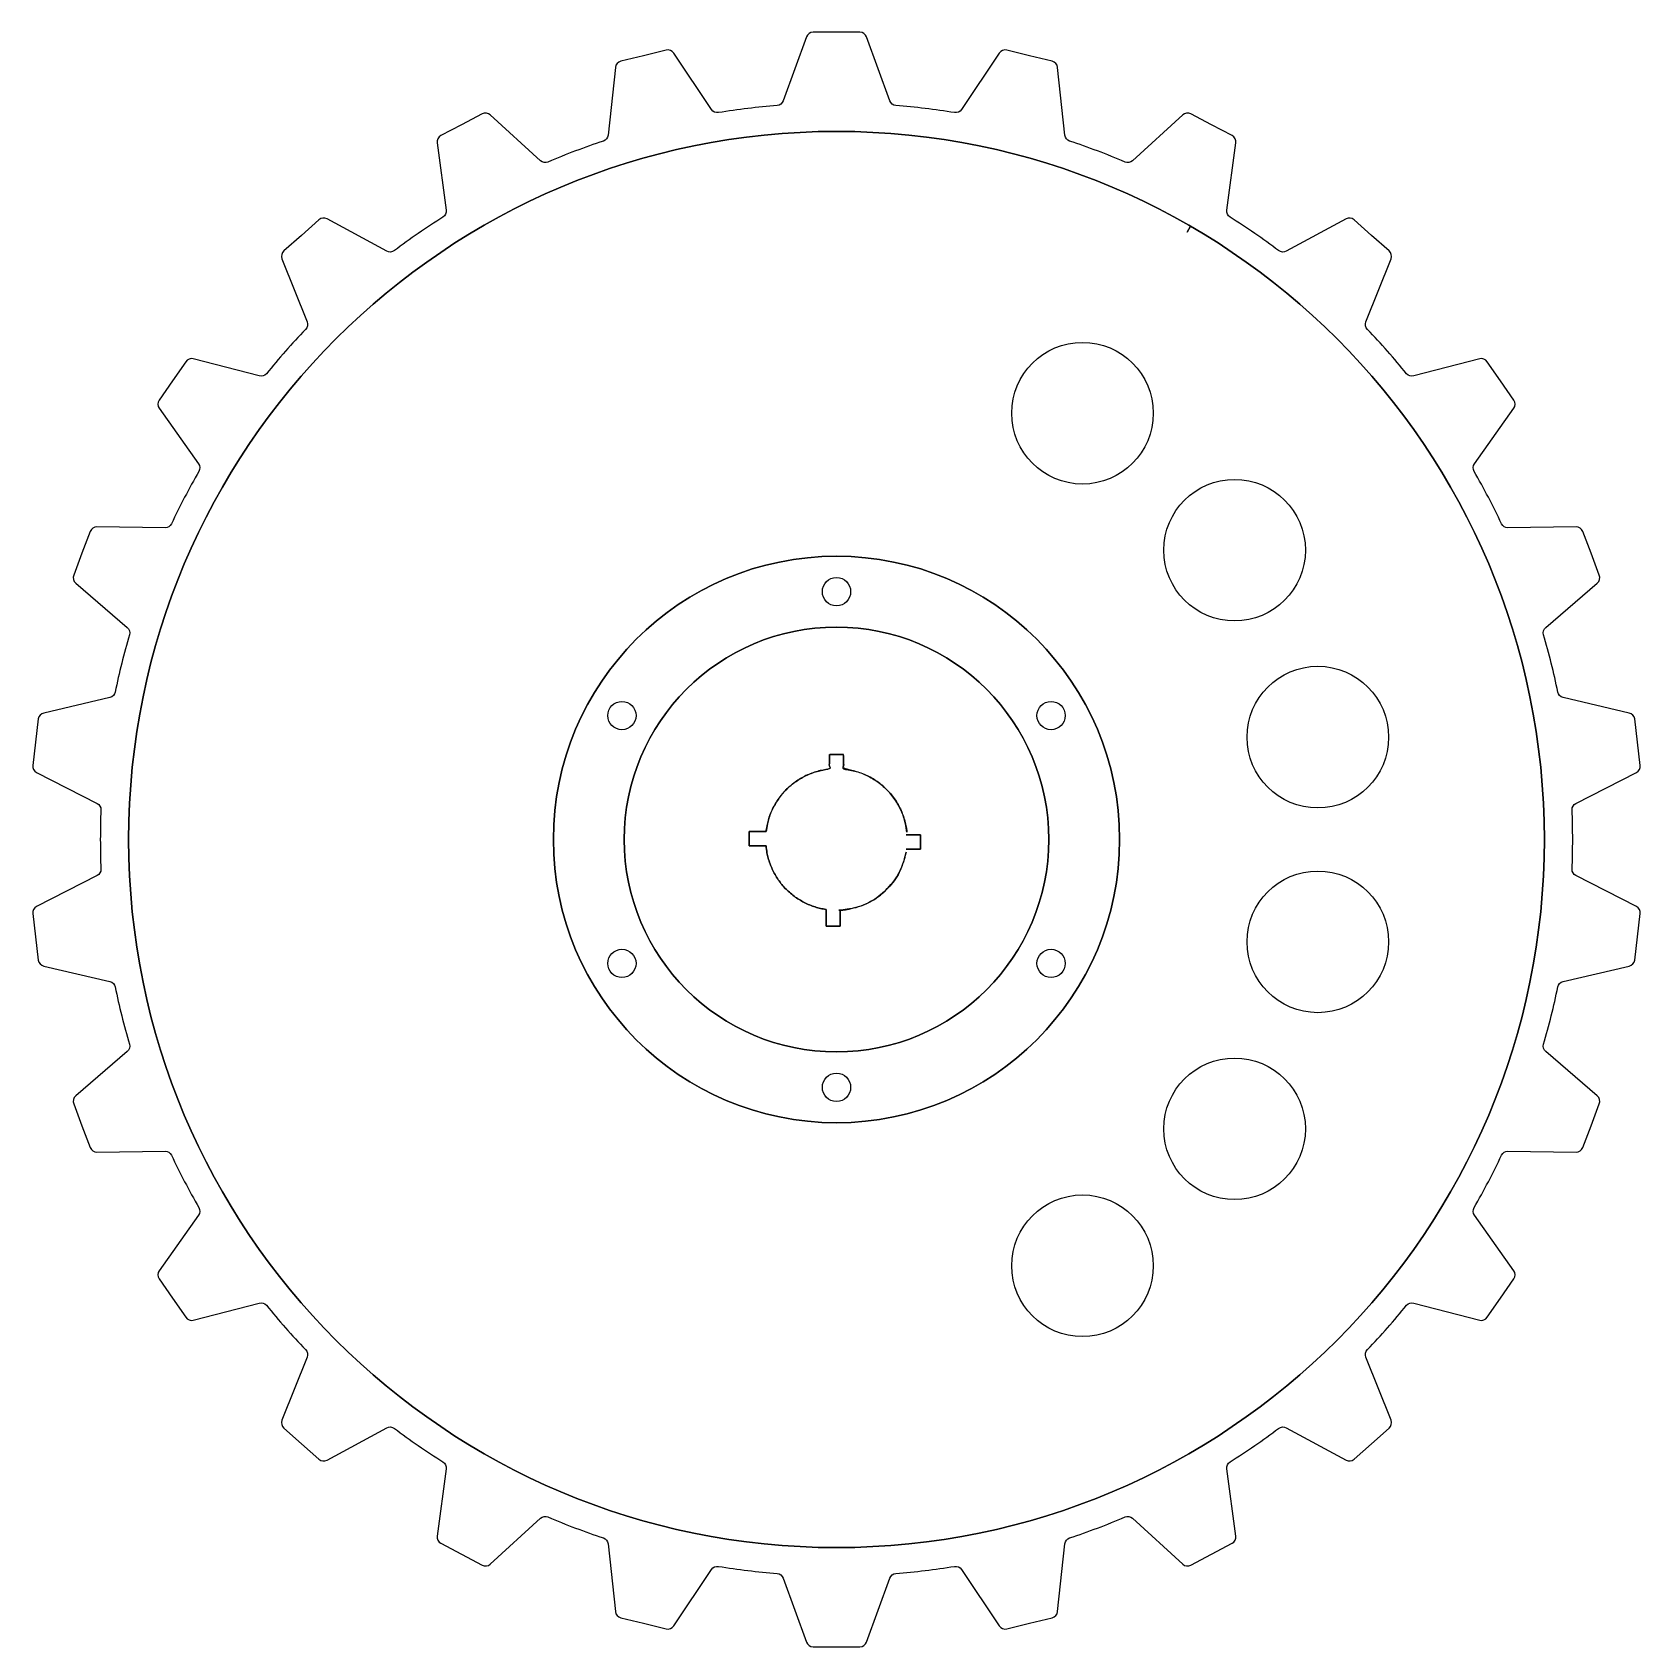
# Model space of a CAD drawing. Header units: inches. Extents: x 4474 to 5610, y 2469 to 3609.
import ezdxf

# ---------------------------------------------------------------- set-up
doc = ezdxf.new("R2010")
doc.units = ezdxf.units.IN
doc.header["$MEASUREMENT"] = 0

# ---------------------------------------------------------------- blocks, each defined once
blk = doc.blocks.new('*U3')
blk.add_circle((0, 0), 10)
blk = doc.blocks.new('*U4')
at = {"color": 0, "linetype": 'ByBlock', "lineweight": -2, "transparency": 16777216}
blk.add_blockref('*U3', (5042.4, 3214.4), dxfattribs=at)
for p, rotation in [((4890.8, 3126.9), 59.99999999999999), ((5194, 3126.9), 299.9999999999999), ((4890.8, 2951.9), 120), ((5194, 2951.9), 240), ((5042.4, 2864.4), 180)]:
    blk.add_blockref('*U3', p, dxfattribs=dict(at, rotation=rotation))
blk = doc.blocks.new('*U5')
blk.add_circle((0, 0), 50)
blk = doc.blocks.new('*U6')
at = {"color": 0, "linetype": 'ByBlock', "lineweight": -2, "transparency": 16777216}
blk.add_blockref('*U5', (5216.2, 3340.4), dxfattribs=at)
for p, rotation in [((5323.6, 3243.7), 336.0000000000001), ((5382.4, 3111.7), 312), ((5382.4, 2967.1), 288.0000000000001), ((5323.6, 2835.1), 264.0000000000001), ((5216.2, 2738.4), 240)]:
    blk.add_blockref('*U5', p, dxfattribs=dict(at, rotation=rotation))
blk = doc.blocks.new('*U9')
blk.add_circle((0, 0), 10)
blk = doc.blocks.new('*U10')
at = {"color": 0, "linetype": 'ByBlock', "lineweight": -2, "transparency": 16777216}
blk.add_blockref('*U9', (5042.4, 3214.4), dxfattribs=at)
for p, rotation in [((4890.8, 3126.9), 59.99999999999999), ((5194, 3126.9), 299.9999999999999), ((4890.8, 2951.9), 120), ((5194, 2951.9), 240), ((5042.4, 2864.4), 180)]:
    blk.add_blockref('*U9', p, dxfattribs=dict(at, rotation=rotation))
blk = doc.blocks.new('*U11')
blk.add_circle((0, 0), 50)
blk = doc.blocks.new('*U12')
at = {"color": 0, "linetype": 'ByBlock', "lineweight": -2, "transparency": 16777216}
blk.add_blockref('*U11', (5216.2, 3340.4), dxfattribs=at)
for p, rotation in [((5323.6, 3243.7), 336.0000000000001), ((5382.4, 3111.7), 312), ((5382.4, 2967.1), 288.0000000000001), ((5323.6, 2835.1), 264.0000000000001), ((5216.2, 2738.4), 240)]:
    blk.add_blockref('*U11', p, dxfattribs=dict(at, rotation=rotation))

msp = doc.modelspace()

# ---------------------------------------------------------------- linework, layer by layer
at = {"extrusion": (0, 0, -1)}
msp.add_lwpolyline([(-4639.7, 3368.3, 0.293255), (-4634.5, 3366.7), (-4588, 3378.8, -0.315299), (-4582.7, 3376.8), (-4573.3, 3363.2), (-4563.9, 3349.6, -0.315299), (-4564, 3343.9), (-4591.8, 3304.7, 0.293255), (-4592, 3299.3, -0.020068), (-4572.6, 3262.4, 0.293255), (-4568.1, 3259.5), (-4520, 3260.2, -0.315299), (-4515.3, 3256.9), (-4509.4, 3241.5), (-4503.6, 3226.1, -0.315299), (-4505, 3220.5), (-4541.4, 3189.2, 0.293255), (-4542.9, 3184, -0.020068), (-4532.9, 3143.5, 0.293255), (-4529.2, 3139.6), (-4482.4, 3128.7, -0.315299), (-4478.5, 3124.5), (-4476.6, 3108.1), (-4474.6, 3091.7, -0.315299), (-4477.3, 3086.7), (-4520.1, 3064.9, 0.293255), (-4522.8, 3060.3, -0.020068), (-4522.8, 3018.5, 0.293255), (-4520.1, 3013.9), (-4477.3, 2992.1, -0.315299), (-4474.6, 2987.1), (-4476.6, 2970.7), (-4478.5, 2954.3, -0.315299), (-4482.4, 2950), (-4529.2, 2939.2, 0.293255), (-4532.9, 2935.3, -0.020068), (-4542.9, 2894.8, 0.293255), (-4541.4, 2889.6), (-4505, 2858.3, -0.315299), (-4503.6, 2852.7), (-4509.4, 2837.3), (-4515.3, 2821.8, -0.315299), (-4520, 2818.6), (-4568.1, 2819.3, 0.293255), (-4572.6, 2816.4, -0.020068), (-4592, 2779.5, 0.293255), (-4591.8, 2774.1), (-4564, 2734.9, -0.315299), (-4563.9, 2729.2), (-4573.3, 2715.6), (-4582.7, 2702, -0.315299), (-4588, 2700), (-4634.5, 2712.1, 0.293255), (-4639.7, 2710.5, -0.020068), (-4667.3, 2679.2, 0.293255), (-4668.4, 2673.9), (-4650.7, 2629.3, -0.315299), (-4652.1, 2623.7), (-4664.4, 2612.7), (-4676.8, 2601.8, -0.315299), (-4682.5, 2601.2), (-4724.7, 2624, 0.293255), (-4730.1, 2623.6, -0.020068), (-4764.4, 2599.9, 0.293255), (-4766.7, 2595), (-4760.3, 2547.5, -0.315299), (-4762.9, 2542.4), (-4777.5, 2534.7), (-4792.1, 2527, -0.315299), (-4797.8, 2527.7), (-4833.3, 2560.1, 0.293255), (-4838.6, 2561, -0.020068), (-4877.7, 2546.2, 0.293255), (-4881, 2542), (-4886.2, 2494.2, -0.315299), (-4890, 2489.9), (-4906, 2486), (-4922, 2482, -0.315299), (-4927.4, 2484.1), (-4954.1, 2524, 0.293255), (-4959.1, 2526.1, -0.020068), (-5000.5, 2521.1, 0.293255), (-5004.8, 2517.8), (-5021.2, 2472.7, -0.315299), (-5025.9, 2469.4), (-5042.4, 2469.4), (-5058.9, 2469.4, -0.315299), (-5063.6, 2472.7), (-5080, 2517.8, 0.293255), (-5084.3, 2521.1, -0.020068), (-5125.7, 2526.1, 0.293255), (-5130.7, 2524), (-5157.4, 2484.1, -0.315299), (-5162.8, 2482), (-5178.8, 2486), (-5194.8, 2489.9, -0.315299), (-5198.6, 2494.2), (-5203.8, 2542, 0.293255), (-5207.1, 2546.2, -0.020068), (-5246.2, 2561, 0.293255), (-5251.5, 2560.1), (-5287, 2527.7, -0.315299), (-5292.7, 2527), (-5307.3, 2534.7), (-5321.9, 2542.4, -0.315299), (-5324.5, 2547.5), (-5318.1, 2595, 0.293255), (-5320.4, 2599.9, -0.020068), (-5354.7, 2623.6, 0.293255), (-5360.1, 2624), (-5402.3, 2601.2, -0.315299), (-5408, 2601.8), (-5420.4, 2612.7), (-5432.7, 2623.7, -0.315299), (-5434.1, 2629.3), (-5416.4, 2673.9, 0.293255), (-5417.5, 2679.2, -0.020068), (-5445.1, 2710.5, 0.293255), (-5450.3, 2712.1), (-5496.8, 2700, -0.315299), (-5502.1, 2702), (-5511.5, 2715.6), (-5520.9, 2729.2, -0.315299), (-5520.8, 2734.9), (-5493, 2774.1, 0.293255), (-5492.8, 2779.5, -0.020068), (-5512.2, 2816.4, 0.293255), (-5516.7, 2819.3), (-5564.8, 2818.6, -0.315299), (-5569.5, 2821.8), (-5575.4, 2837.3), (-5581.2, 2852.7, -0.315299), (-5579.8, 2858.3), (-5543.4, 2889.6, 0.293255), (-5541.9, 2894.8, -0.020068), (-5551.9, 2935.3, 0.293255), (-5555.6, 2939.2), (-5602.4, 2950, -0.315299), (-5606.3, 2954.3), (-5608.2, 2970.7), (-5610.2, 2987.1, -0.315299), (-5607.5, 2992.1), (-5564.7, 3013.9, 0.293255), (-5562, 3018.5, -0.020068), (-5562, 3060.3, 0.293255), (-5564.7, 3064.9), (-5607.5, 3086.7, -0.315299), (-5610.2, 3091.7), (-5608.2, 3108.1), (-5606.3, 3124.5, -0.315299), (-5602.4, 3128.7), (-5555.6, 3139.6, 0.293255), (-5551.9, 3143.5, -0.020068), (-5541.9, 3184, 0.293255), (-5543.4, 3189.2), (-5579.8, 3220.5, -0.315299), (-5581.2, 3226.1), (-5575.4, 3241.5), (-5569.5, 3256.9, -0.315299), (-5564.8, 3260.2), (-5516.7, 3259.5, 0.293255), (-5512.2, 3262.4, -0.020068), (-5492.8, 3299.3, 0.293255), (-5493, 3304.7), (-5520.8, 3343.9, -0.315299), (-5520.9, 3349.6), (-5511.5, 3363.2), (-5502.1, 3376.8, -0.315299), (-5496.8, 3378.8), (-5450.3, 3366.7, 0.293255), (-5445.1, 3368.3, -0.020068), (-5417.5, 3399.6, 0.293255), (-5416.4, 3404.9), (-5434.1, 3449.5, -0.315299), (-5432.7, 3455.1), (-5420.4, 3466), (-5408, 3477, -0.315299), (-5402.3, 3477.6), (-5360.1, 3454.8, 0.293255), (-5354.7, 3455.2, -0.020068), (-5320.4, 3478.9, 0.293255), (-5318.1, 3483.8), (-5324.5, 3531.3, -0.315299), (-5321.9, 3536.4), (-5307.3, 3544.1), (-5292.7, 3551.8, -0.315299), (-5287, 3551), (-5251.5, 3518.7, 0.293255), (-5246.2, 3517.8, -0.020068), (-5207.1, 3532.6, 0.293255), (-5203.8, 3536.8), (-5198.6, 3584.6, -0.315299), (-5194.8, 3588.9), (-5178.8, 3592.8), (-5162.8, 3596.8, -0.315299), (-5157.4, 3594.7), (-5130.7, 3554.8, 0.293255), (-5125.7, 3552.7, -0.020068), (-5084.3, 3557.7, 0.293255), (-5080, 3561), (-5063.6, 3606.1, -0.315299), (-5058.9, 3609.4), (-5042.4, 3609.4), (-5025.9, 3609.4, -0.315299), (-5021.2, 3606.1), (-5004.8, 3561, 0.293255), (-5000.5, 3557.7, -0.020068), (-4959.1, 3552.7, 0.293255), (-4954.1, 3554.8), (-4927.4, 3594.7, -0.315299), (-4922, 3596.8), (-4906, 3592.8), (-4890, 3588.9, -0.315299), (-4886.2, 3584.6), (-4881, 3536.8, 0.293255), (-4877.7, 3532.6, -0.020068), (-4838.6, 3517.8, 0.293255), (-4833.3, 3518.7), (-4797.8, 3551, -0.315299), (-4792.1, 3551.8), (-4777.5, 3544.1), (-4762.9, 3536.4, -0.315299), (-4760.3, 3531.3), (-4766.7, 3483.8, 0.293255), (-4764.4, 3478.9, -0.020068), (-4730.1, 3455.2, 0.293255), (-4724.7, 3454.8), (-4682.5, 3477.6, -0.315299), (-4676.8, 3477), (-4664.4, 3466), (-4652.1, 3455.1, -0.315299), (-4650.7, 3449.5), (-4668.4, 3404.9, 0.293255), (-4667.3, 3399.6, -0.020068)], format="xyb", close=True, dxfattribs=at)
msp.add_lwpolyline([(4639.7, 3368.3, -0.293255), (4634.5, 3366.7), (4588, 3378.8, 0.315299), (4582.7, 3376.8), (4573.3, 3363.2), (4563.9, 3349.6, 0.315299), (4564, 3343.9), (4591.8, 3304.7, -0.293255), (4592, 3299.3, 0.020068), (4572.6, 3262.4, -0.293255), (4568.1, 3259.5), (4520, 3260.2, 0.315299), (4515.3, 3256.9), (4509.4, 3241.5), (4503.6, 3226.1, 0.315299), (4505, 3220.5), (4541.4, 3189.2, -0.293255), (4542.9, 3184, 0.020068), (4532.9, 3143.5, -0.293255), (4529.2, 3139.6), (4482.4, 3128.7, 0.315299), (4478.5, 3124.5), (4476.6, 3108.1), (4474.6, 3091.7, 0.315299), (4477.3, 3086.7), (4520.1, 3064.9, -0.293255), (4522.8, 3060.3, 0.020068), (4522.8, 3018.5, -0.293255), (4520.1, 3013.9), (4477.3, 2992.1, 0.315299), (4474.6, 2987.1), (4476.6, 2970.7), (4478.5, 2954.3, 0.315299), (4482.4, 2950), (4529.2, 2939.2, -0.293255), (4532.9, 2935.3, 0.020068), (4542.9, 2894.8, -0.293255), (4541.4, 2889.6), (4505, 2858.3, 0.315299), (4503.6, 2852.7), (4509.4, 2837.3), (4515.3, 2821.8, 0.315299), (4520, 2818.6), (4568.1, 2819.3, -0.293255), (4572.6, 2816.4, 0.020068), (4592, 2779.5, -0.293255), (4591.8, 2774.1), (4564, 2734.9, 0.315299), (4563.9, 2729.2), (4573.3, 2715.6), (4582.7, 2702, 0.315299), (4588, 2700), (4634.5, 2712.1, -0.293255), (4639.7, 2710.5, 0.020068), (4667.3, 2679.2, -0.293255), (4668.4, 2673.9), (4650.7, 2629.3, 0.315299), (4652.1, 2623.7), (4664.4, 2612.7), (4676.8, 2601.8, 0.315299), (4682.5, 2601.2), (4724.7, 2624, -0.293255), (4730.1, 2623.6, 0.020068), (4764.4, 2599.9, -0.293255), (4766.7, 2595), (4760.3, 2547.5, 0.315299), (4762.9, 2542.4), (4777.5, 2534.7), (4792.1, 2527, 0.315299), (4797.8, 2527.7), (4833.3, 2560.1, -0.293255), (4838.6, 2561, 0.020068), (4877.7, 2546.2, -0.293255), (4881, 2542), (4886.2, 2494.2, 0.315299), (4890, 2489.9), (4906, 2486), (4922, 2482, 0.315299), (4927.4, 2484.1), (4954.1, 2524, -0.293255), (4959.1, 2526.1, 0.020068), (5000.5, 2521.1, -0.293255), (5004.8, 2517.8), (5021.2, 2472.7, 0.315299), (5025.9, 2469.4), (5042.4, 2469.4), (5058.9, 2469.4, 0.315299), (5063.6, 2472.7), (5080, 2517.8, -0.293255), (5084.3, 2521.1, 0.020068), (5125.7, 2526.1, -0.293255), (5130.7, 2524), (5157.4, 2484.1, 0.315299), (5162.8, 2482), (5178.8, 2486), (5194.8, 2489.9, 0.315299), (5198.6, 2494.2), (5203.8, 2542, -0.293255), (5207.1, 2546.2, 0.020068), (5246.2, 2561, -0.293255), (5251.5, 2560.1), (5287, 2527.7, 0.315299), (5292.7, 2527), (5307.3, 2534.7), (5321.9, 2542.4, 0.315299), (5324.5, 2547.5), (5318.1, 2595, -0.293255), (5320.4, 2599.9, 0.020068), (5354.7, 2623.6, -0.293255), (5360.1, 2624), (5402.3, 2601.2, 0.315299), (5408, 2601.8), (5420.4, 2612.7), (5432.7, 2623.7, 0.315299), (5434.1, 2629.3), (5416.4, 2673.9, -0.293255), (5417.5, 2679.2, 0.020068), (5445.1, 2710.5, -0.293255), (5450.3, 2712.1), (5496.8, 2700, 0.315299), (5502.1, 2702), (5511.5, 2715.6), (5520.9, 2729.2, 0.315299), (5520.8, 2734.9), (5493, 2774.1, -0.293255), (5492.8, 2779.5, 0.020068), (5512.2, 2816.4, -0.293255), (5516.7, 2819.3), (5564.8, 2818.6, 0.315299), (5569.5, 2821.8), (5575.4, 2837.3), (5581.2, 2852.7, 0.315299), (5579.8, 2858.3), (5543.4, 2889.6, -0.293255), (5541.9, 2894.8, 0.020068), (5551.9, 2935.3, -0.293255), (5555.6, 2939.2), (5602.4, 2950, 0.315299), (5606.3, 2954.3), (5608.2, 2970.7), (5610.2, 2987.1, 0.315299), (5607.5, 2992.1), (5564.7, 3013.9, -0.293255), (5562, 3018.5, 0.020068), (5562, 3060.3, -0.293255), (5564.7, 3064.9), (5607.5, 3086.7, 0.315299), (5610.2, 3091.7), (5608.2, 3108.1), (5606.3, 3124.5, 0.315299), (5602.4, 3128.7), (5555.6, 3139.6, -0.293255), (5551.9, 3143.5, 0.020068), (5541.9, 3184, -0.293255), (5543.4, 3189.2), (5579.8, 3220.5, 0.315299), (5581.2, 3226.1), (5575.4, 3241.5), (5569.5, 3256.9, 0.315299), (5564.8, 3260.2), (5516.7, 3259.5, -0.293255), (5512.2, 3262.4, 0.020068), (5492.8, 3299.3, -0.293255), (5493, 3304.7), (5520.8, 3343.9, 0.315299), (5520.9, 3349.6), (5511.5, 3363.2), (5502.1, 3376.8, 0.315299), (5496.8, 3378.8), (5450.3, 3366.7, -0.293255), (5445.1, 3368.3, 0.020068), (5417.5, 3399.6, -0.293255), (5416.4, 3404.9), (5434.1, 3449.5, 0.315299), (5432.7, 3455.1), (5420.4, 3466), (5408, 3477, 0.315299), (5402.3, 3477.6), (5360.1, 3454.8, -0.293255), (5354.7, 3455.2, 0.020068), (5320.4, 3478.9, -0.293255), (5318.1, 3483.8), (5324.5, 3531.3, 0.315299), (5321.9, 3536.4), (5307.3, 3544.1), (5292.7, 3551.8, 0.315299), (5287, 3551), (5251.5, 3518.7, -0.293255), (5246.2, 3517.8, 0.020068), (5207.1, 3532.6, -0.293255), (5203.8, 3536.8), (5198.6, 3584.6, 0.315299), (5194.8, 3588.9), (5178.8, 3592.8), (5162.8, 3596.8, 0.315299), (5157.4, 3594.7), (5130.7, 3554.8, -0.293255), (5125.7, 3552.7, 0.020068), (5084.3, 3557.7, -0.293255), (5080, 3561), (5063.6, 3606.1, 0.315299), (5058.9, 3609.4), (5042.4, 3609.4), (5025.9, 3609.4, 0.315299), (5021.2, 3606.1), (5004.8, 3561, -0.293255), (5000.5, 3557.7, 0.020068), (4959.1, 3552.7, -0.293255), (4954.1, 3554.8), (4927.4, 3594.7, 0.315299), (4922, 3596.8), (4906, 3592.8), (4890, 3588.9, 0.315299), (4886.2, 3584.6), (4881, 3536.8, -0.293255), (4877.7, 3532.6, 0.020068), (4838.6, 3517.8, -0.293255), (4833.3, 3518.7), (4797.8, 3551, 0.315299), (4792.1, 3551.8), (4777.5, 3544.1), (4762.9, 3536.4, 0.315299), (4760.3, 3531.3), (4766.7, 3483.8, -0.293255), (4764.4, 3478.9, 0.020068), (4730.1, 3455.2, -0.293255), (4724.7, 3454.8), (4682.5, 3477.6, 0.315299), (4676.8, 3477), (4664.4, 3466), (4652.1, 3455.1, 0.315299), (4650.7, 3449.5), (4668.4, 3404.9, -0.293255), (4667.3, 3399.6, 0.020068)], format="xyb", close=True)
for points in [[(5292.4, 3472.5, 0), (5290, 3468.3, 0)], [(4980.6, 3040, 0), (4980.6, 3035, 0), (4990.8, 3035, 0), (4992.6, 3035, 0), (4990.8, 3035, 0), (4980.6, 3035, 0), (4980.6, 3040, 0), (4980.6, 3045, 0), (4990.8, 3045, 0), (4992.7, 3045, 0), (4990.8, 3045, 0), (4980.6, 3045, 0)], [(5101.8, 3032.6, 0), (5091.6, 3032.6, 0), (5101.8, 3032.6, 0), (5101.8, 3037.6, 0), (5101.8, 3042.6, 0), (5091.6, 3042.6, 0), (5101.8, 3042.6, 0), (5101.8, 3037.6, 0)], [(5035, 2990, 0), (5035, 2988.3, 0)], [(5045, 2988.4, 0), (5045, 2978.1, 0), (5040, 2978.1, 0), (5035, 2978.1, 0), (5035, 2988.4, 0), (5035, 2978.1, 0), (5040, 2978.1, 0), (5045, 2978.1, 0)]]:
    msp.add_polyline3d(points, close=True)
for radius in [500, 200, 150]:
    msp.add_circle((5042.4, 3039.4), radius)
for radius in [500, 200, 150]:
    msp.add_circle((-5042.4, 3039.4), radius, dxfattribs=at)
for points, weights, knots in [([(5047.4, 3099.4), (5047.4, 3094.3), (5047.4, 3089.1), (5089.6, 3084.9), (5092.3, 3042.6), (5089.6, 3084.9), (5047.4, 3089.1), (5047.4, 3094.3), (5047.4, 3099.4), (5044.9, 3099.4), (5042.4, 3099.4), (5039.9, 3099.4), (5037.4, 3099.4), (5037.4, 3094.3), (5037.4, 3089.1), (4997.2, 3085.1), (4992.7, 3045), (4997.2, 3085.1), (5037.4, 3089.1), (5037.4, 3094.3), (5037.4, 3099.4), (5039.9, 3099.4), (5042.4, 3099.4), (5044.9, 3099.4), (5047.4, 3099.4)], [1, 1, 1, 0.762429237018, 1, 0.762429237018, 1, 1, 1, 1, 1, 1, 1, 1, 1, 0.777895350323, 1, 0.777895350323, 1, 1, 1, 1, 1, 1, 1], [0, 0, 0, 1, 1, 2.407475, 2.407475, 3.814949, 3.814949, 4.814949, 4.814949, 5.814949, 5.814949, 6.814949, 6.814949, 7.814949, 7.814949, 9.173923, 9.173923, 10.532896, 10.532896, 11.532896, 11.532896, 12.532896, 12.532896, 13.532896, 13.532896, 13.532896]), ([(5035, 2990), (4996.1, 2995.8), (4992.6, 3035), (4996.1, 2995.8), (5035, 2990)], [1, 0.785915091146, 1, 0.785915091146, 1], [0, 0, 0, 1.333243, 1.333243, 2.666487, 2.666487, 2.666487]), ([(5045, 2989.5), (5045, 2989.5), (5045, 2989.5), (5045, 2988.9), (5045, 2988.3), (5045, 2988.9), (5045, 2989.5), (5045, 2989.5), (5045, 2989.5), (5045, 2989.5), (5045, 2989.5), (5086.3, 2991.6), (5091.9, 3032.6), (5086.3, 2991.6), (5045, 2989.5), (5045, 2989.5), (5045, 2989.5)], [1, 1, 1, 1, 1, 1, 1, 1, 1, 1, 1, 0.770683747252, 1, 0.770683747252, 1, 1, 1], [0, 0, 0, 1, 1, 2, 2, 3, 3, 4, 4, 5, 5, 6.381766, 6.381766, 7.763531, 7.763531, 8.763531, 8.763531, 8.763531])]:
    msp.add_rational_spline(points, weights, degree=2, knots=knots)

# ---------------------------------------------------------------- block references
for name in ['*U6', '*U4']:
    msp.add_blockref(name, (0, 0))
at = {"extrusion": (0, 0, -1), "xscale": -1}
for name in ['*U12', '*U10']:
    msp.add_blockref(name, (0, 0), dxfattribs=at)

doc.saveas('drawing.dxf')
